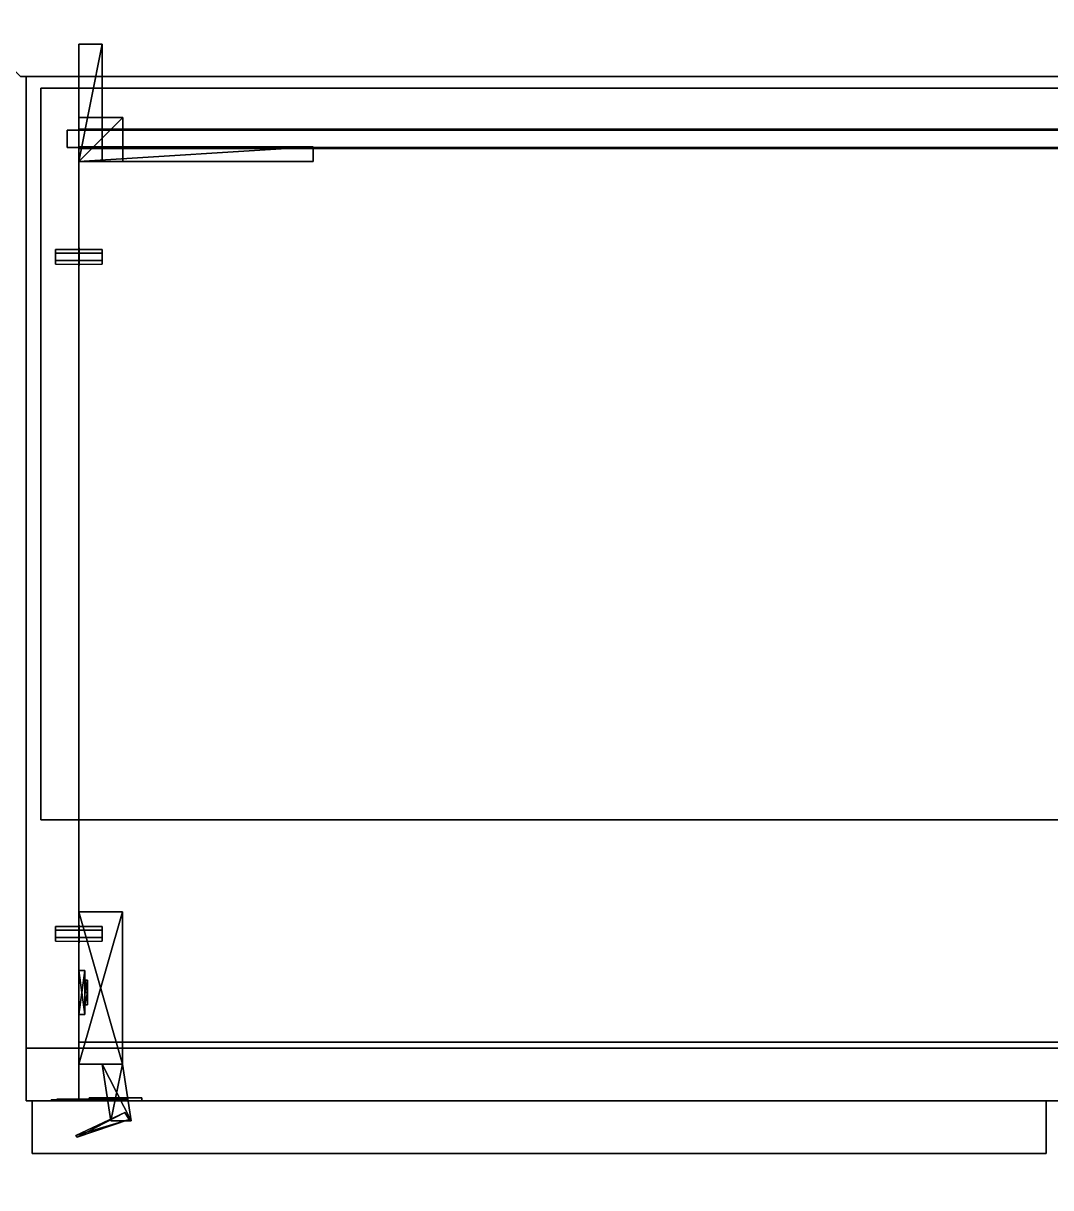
# Model space of a CAD drawing. Extents: x -150 to 1851, y -150 to 1950.
# Drawn here: x 658 to 1009, y 1232.3 to 1630.2 of the extents above; entities that cross this region are included whole.
import ezdxf

# ---------------------------------------------------------------- set-up
doc = ezdxf.new("R2010")
doc.units = 0
for name, color, linetype in [('LAYER0', 7, 'CONTINUOUS'), ('LAYER11', 2, 'CONTINUOUS'), ('LAYER12', 7, 'CONTINUOUS'), ('LAYER13', 253, 'CONTINUOUS'), ('LAYER14', 253, 'CONTINUOUS'), ('LAYER15', 253, 'CONTINUOUS'), ('LAYER16', 253, 'CONTINUOUS'), ('LAYER17', 253, 'CONTINUOUS'), ('LAYER18', 253, 'CONTINUOUS'), ('LAYER27', 7, 'CONTINUOUS'), ('LAYER28', 254, 'CONTINUOUS'), ('LAYER29', 254, 'CONTINUOUS'), ('LAYER32', 28, 'CONTINUOUS'), ('LAYER33', 253, 'CONTINUOUS'), ('LAYER34', 28, 'CONTINUOUS'), ('LAYER35', 253, 'CONTINUOUS'), ('LAYER36', 253, 'CONTINUOUS'), ('LAYER4', 7, 'CONTINUOUS'), ('LAYER5', 7, 'CONTINUOUS'), ('LAYER6', 7, 'CONTINUOUS'), ('LAYER7', 253, 'CONTINUOUS'), ('LAYER70', 253, 'CONTINUOUS'), ('LAYER73', 253, 'CONTINUOUS'), ('LAYER77', 253, 'CONTINUOUS'), ('LAYER8', 7, 'CONTINUOUS'), ('LAYER9', 253, 'CONTINUOUS')]:
    doc.layers.add(name, color=color, linetype=linetype)

msp = doc.modelspace()

# ---------------------------------------------------------------- linework, layer by layer
at = {"layer": 'LAYER0', "invisible_edges": 1}
for points in [[(1851, 1762, -5), (-150, -150, -5), (-150, 1762, -5), (1851, 1762, -5)], [(-150, -150, -5), (1851, 1762, -5), (1851, -150, -5), (-150, -150, -5)], [(1851, -150), (-150, 1762), (-150, -150), (1851, -150)], [(-150, 1762), (1851, -150), (1851, 1762), (-150, 1762)]]:
    msp.add_3dface(points, dxfattribs=at)
at = {"layer": 'LAYER11'}
for points in [[(757, 1583, 2318), (757, 1588, 2318), (677, 1583, 2318), (757, 1583, 2318)], [(677, 1583, 2318), (757, 1588, 2318), (677, 1588, 2318), (677, 1583, 2318)], [(677, 1583, 2318), (677, 1588, 2318), (677, 1583, 2295), (677, 1583, 2318)], [(677, 1583, 2295), (677, 1588, 2318), (677, 1588, 2295), (677, 1583, 2295)], [(757, 1583, 2295), (677, 1583, 2295), (757, 1588, 2295), (757, 1583, 2295)], [(757, 1588, 2295), (677, 1583, 2295), (677, 1588, 2295), (757, 1588, 2295)], [(757, 1588, 2295), (677, 1588, 2295), (757, 1588, 2318), (757, 1588, 2295)], [(757, 1588, 2318), (677, 1588, 2295), (677, 1588, 2318), (757, 1588, 2318)], [(757, 1583, 2295), (757, 1588, 2295), (757, 1583, 2318), (757, 1583, 2295)], [(757, 1583, 2318), (757, 1588, 2295), (757, 1588, 2318), (757, 1583, 2318)], [(757, 1583, 2318), (677, 1583, 2318), (757, 1583, 2295), (757, 1583, 2318)], [(757, 1583, 2295), (677, 1583, 2318), (677, 1583, 2295), (757, 1583, 2295)]]:
    msp.add_3dface(points, dxfattribs=at)
at = {"layer": 'LAYER12', "invisible_edges": 1}
for points in [[(677, 1588, 2318), (757, 1583, 2318), (757, 1588, 2318), (677, 1588, 2318)], [(757, 1583, 2318), (677, 1588, 2318), (677, 1583, 2318), (757, 1583, 2318)], [(677, 1583, 2295), (757, 1588, 2295), (757, 1583, 2295), (677, 1583, 2295)], [(757, 1588, 2295), (677, 1583, 2295), (677, 1588, 2295), (757, 1588, 2295)], [(677, 1588, 2318), (677, 1583, 2295), (677, 1583, 2318), (677, 1588, 2318)], [(677, 1583, 2295), (677, 1588, 2318), (677, 1588, 2295), (677, 1583, 2295)], [(757, 1588, 2295), (677, 1588, 2318), (757, 1588, 2318), (757, 1588, 2295)], [(677, 1588, 2318), (757, 1588, 2295), (677, 1588, 2295), (677, 1588, 2318)], [(757, 1588, 2295), (757, 1583, 2318), (757, 1583, 2295), (757, 1588, 2295)], [(757, 1583, 2318), (757, 1588, 2295), (757, 1588, 2318), (757, 1583, 2318)], [(677, 1583, 2295), (757, 1583, 2318), (677, 1583, 2318), (677, 1583, 2295)], [(757, 1583, 2318), (677, 1583, 2295), (757, 1583, 2295), (757, 1583, 2318)]]:
    msp.add_3dface(points, dxfattribs=at)
at = {"layer": 'LAYER13'}
for points in [[(692, 1583, 2318), (692, 1598, 2318), (677, 1583, 2318), (692, 1583, 2318)], [(677, 1583, 2318), (692, 1598, 2318), (677, 1598, 2318), (677, 1583, 2318)], [(677, 1583, 2318), (677, 1598, 2318), (677, 1583, 2303), (677, 1583, 2318)], [(677, 1583, 2303), (677, 1598, 2318), (677, 1598, 2303), (677, 1583, 2303)], [(692, 1583, 2303), (677, 1583, 2303), (692, 1598, 2303), (692, 1583, 2303)], [(692, 1598, 2303), (677, 1583, 2303), (677, 1598, 2303), (692, 1598, 2303)], [(692, 1598, 2303), (677, 1598, 2303), (692, 1598, 2318), (692, 1598, 2303)], [(692, 1598, 2318), (677, 1598, 2303), (677, 1598, 2318), (692, 1598, 2318)], [(692, 1583, 2303), (692, 1598, 2303), (692, 1583, 2318), (692, 1583, 2303)], [(692, 1583, 2318), (692, 1598, 2303), (692, 1598, 2318), (692, 1583, 2318)], [(692, 1583, 2318), (677, 1583, 2318), (692, 1583, 2303), (692, 1583, 2318)], [(692, 1583, 2303), (677, 1583, 2318), (677, 1583, 2303), (692, 1583, 2303)]]:
    msp.add_3dface(points, dxfattribs=at)
at = {"layer": 'LAYER14'}
for points in [[(692, 1583, 2318), (692, 1598, 2318), (677, 1583, 2318), (692, 1583, 2318)], [(677, 1583, 2318), (692, 1598, 2318), (677, 1598, 2318), (677, 1583, 2318)], [(677, 1583, 2318), (677, 1598, 2318), (677, 1583, 2303), (677, 1583, 2318)], [(677, 1583, 2303), (677, 1598, 2318), (677, 1598, 2303), (677, 1583, 2303)], [(692, 1583, 2303), (677, 1583, 2303), (692, 1598, 2303), (692, 1583, 2303)], [(692, 1598, 2303), (677, 1583, 2303), (677, 1598, 2303), (692, 1598, 2303)], [(692, 1598, 2303), (677, 1598, 2303), (692, 1598, 2318), (692, 1598, 2303)], [(692, 1598, 2318), (677, 1598, 2303), (677, 1598, 2318), (692, 1598, 2318)], [(692, 1583, 2303), (692, 1598, 2303), (692, 1583, 2318), (692, 1583, 2303)], [(692, 1583, 2318), (692, 1598, 2303), (692, 1598, 2318), (692, 1583, 2318)], [(692, 1583, 2318), (677, 1583, 2318), (692, 1583, 2303), (692, 1583, 2318)], [(692, 1583, 2303), (677, 1583, 2318), (677, 1583, 2303), (692, 1583, 2303)]]:
    msp.add_3dface(points, dxfattribs=at)
at = {"layer": 'LAYER15'}
for points in [[(692, 1583, 2318), (692, 1598, 2318), (677, 1583, 2318), (692, 1583, 2318)], [(677, 1583, 2318), (692, 1598, 2318), (677, 1598, 2318), (677, 1583, 2318)], [(677, 1583, 2318), (677, 1598, 2318), (677, 1583, 2303), (677, 1583, 2318)], [(677, 1583, 2303), (677, 1598, 2318), (677, 1598, 2303), (677, 1583, 2303)], [(692, 1583, 2303), (677, 1583, 2303), (692, 1598, 2303), (692, 1583, 2303)], [(692, 1598, 2303), (677, 1583, 2303), (677, 1598, 2303), (692, 1598, 2303)], [(692, 1598, 2303), (677, 1598, 2303), (692, 1598, 2318), (692, 1598, 2303)], [(692, 1598, 2318), (677, 1598, 2303), (677, 1598, 2318), (692, 1598, 2318)], [(692, 1583, 2303), (692, 1598, 2303), (692, 1583, 2318), (692, 1583, 2303)], [(692, 1583, 2318), (692, 1598, 2303), (692, 1598, 2318), (692, 1583, 2318)], [(692, 1583, 2318), (677, 1583, 2318), (692, 1583, 2303), (692, 1583, 2318)], [(692, 1583, 2303), (677, 1583, 2318), (677, 1583, 2303), (692, 1583, 2303)]]:
    msp.add_3dface(points, dxfattribs=at)
at = {"layer": 'LAYER16'}
for points in [[(692, 1583, 2318), (692, 1598, 2318), (677, 1583, 2318), (692, 1583, 2318)], [(677, 1583, 2318), (692, 1598, 2318), (677, 1598, 2318), (677, 1583, 2318)], [(677, 1583, 2318), (677, 1598, 2318), (677, 1583, 2303), (677, 1583, 2318)], [(677, 1583, 2303), (677, 1598, 2318), (677, 1598, 2303), (677, 1583, 2303)], [(692, 1583, 2303), (677, 1583, 2303), (692, 1598, 2303), (692, 1583, 2303)], [(692, 1598, 2303), (677, 1583, 2303), (677, 1598, 2303), (692, 1598, 2303)], [(692, 1598, 2303), (677, 1598, 2303), (692, 1598, 2318), (692, 1598, 2303)], [(692, 1598, 2318), (677, 1598, 2303), (677, 1598, 2318), (692, 1598, 2318)], [(692, 1583, 2303), (692, 1598, 2303), (692, 1583, 2318), (692, 1583, 2303)], [(692, 1583, 2318), (692, 1598, 2303), (692, 1598, 2318), (692, 1583, 2318)], [(692, 1583, 2318), (677, 1583, 2318), (692, 1583, 2303), (692, 1583, 2318)], [(692, 1583, 2303), (677, 1583, 2318), (677, 1583, 2303), (692, 1583, 2303)]]:
    msp.add_3dface(points, dxfattribs=at)
at = {"layer": 'LAYER17'}
for points in [[(685, 1583, 2318), (685, 1623, 2318), (677, 1583, 2318), (685, 1583, 2318)], [(677, 1583, 2318), (685, 1623, 2318), (677, 1623, 2318), (677, 1583, 2318)], [(677, 1583, 2318), (677, 1623, 2318), (677, 1583, 2310), (677, 1583, 2318)], [(677, 1583, 2310), (677, 1623, 2318), (677, 1623, 2310), (677, 1583, 2310)], [(685, 1583, 2310), (677, 1583, 2310), (685, 1623, 2310), (685, 1583, 2310)], [(685, 1623, 2310), (677, 1583, 2310), (677, 1623, 2310), (685, 1623, 2310)], [(685, 1623, 2310), (677, 1623, 2310), (685, 1623, 2318), (685, 1623, 2310)], [(685, 1623, 2318), (677, 1623, 2310), (677, 1623, 2318), (685, 1623, 2318)], [(685, 1583, 2310), (685, 1623, 2310), (685, 1583, 2318), (685, 1583, 2310)], [(685, 1583, 2318), (685, 1623, 2310), (685, 1623, 2318), (685, 1583, 2318)], [(685, 1583, 2318), (677, 1583, 2318), (685, 1583, 2310), (685, 1583, 2318)], [(685, 1583, 2310), (677, 1583, 2318), (677, 1583, 2310), (685, 1583, 2310)]]:
    msp.add_3dface(points, dxfattribs=at)
at = {"layer": 'LAYER18'}
for points in [[(757, 1583, 2318), (757, 1588, 2318), (677, 1583, 2318), (757, 1583, 2318)], [(677, 1583, 2318), (757, 1588, 2318), (677, 1588, 2318), (677, 1583, 2318)], [(677, 1583, 2318), (677, 1588, 2318), (677, 1583, 2302), (677, 1583, 2318)], [(677, 1583, 2302), (677, 1588, 2318), (677, 1588, 2302), (677, 1583, 2302)], [(757, 1583, 2302), (677, 1583, 2302), (757, 1588, 2302), (757, 1583, 2302)], [(757, 1588, 2302), (677, 1583, 2302), (677, 1588, 2302), (757, 1588, 2302)], [(757, 1588, 2302), (677, 1588, 2302), (757, 1588, 2318), (757, 1588, 2302)], [(757, 1588, 2318), (677, 1588, 2302), (677, 1588, 2318), (757, 1588, 2318)], [(757, 1583, 2302), (757, 1588, 2302), (757, 1583, 2318), (757, 1583, 2302)], [(757, 1583, 2318), (757, 1588, 2302), (757, 1588, 2318), (757, 1583, 2318)], [(757, 1583, 2318), (677, 1583, 2318), (757, 1583, 2302), (757, 1583, 2318)], [(757, 1583, 2302), (677, 1583, 2318), (677, 1583, 2302), (757, 1583, 2302)]]:
    msp.add_3dface(points, dxfattribs=at)
at = {"layer": 'LAYER27', "invisible_edges": 1}
for points in [[(1341, 1587.4, 2081), (677, 1282, 2081), (677, 1587.4, 2081), (1341, 1587.4, 2081)], [(677, 1282, 2081), (1341, 1587.4, 2081), (1341, 1282, 2081), (677, 1282, 2081)], [(677, 1587.4, 2099), (677, 1282, 2081), (677, 1282, 2099), (677, 1587.4, 2099)], [(677, 1282, 2081), (677, 1587.4, 2099), (677, 1587.4, 2081), (677, 1282, 2081)], [(677, 1587.4, 2099), (1341, 1587.4, 2081), (677, 1587.4, 2081), (677, 1587.4, 2099)], [(1341, 1587.4, 2081), (677, 1587.4, 2099), (1341, 1587.4, 2099), (1341, 1587.4, 2081)], [(1341, 1282, 2099), (677, 1587.4, 2099), (677, 1282, 2099), (1341, 1282, 2099)], [(677, 1587.4, 2099), (1341, 1282, 2099), (1341, 1587.4, 2099), (677, 1587.4, 2099)], [(1341, 1282, 2099), (677, 1282, 2081), (1341, 1282, 2081), (1341, 1282, 2099)], [(677, 1282, 2081), (1341, 1282, 2099), (677, 1282, 2099), (677, 1282, 2081)]]:
    msp.add_3dface(points, dxfattribs=at)
at = {"layer": 'LAYER28'}
for points in [[(669, 1316.5, 2078.5), (669, 1321.5, 2078.5), (669, 1320.25, 2080.665), (669, 1317.75, 2080.665)], [(669, 1316.5, 2078.5), (669, 1317.75, 2076.335), (669, 1320.25, 2076.335), (669, 1321.5, 2078.5)], [(676.95, 1322, 2078.5), (676.95, 1316, 2078.5), (676.95, 1317.5, 2081.098), (676.95, 1320.5, 2081.098)], [(676.95, 1322, 2078.5), (676.95, 1316, 2078.5), (676.95, 1317.5, 2075.902), (676.95, 1320.5, 2075.902)], [(677.05, 1322, 2078.5), (677.05, 1316, 2078.5), (677.05, 1317.5, 2081.098), (677.05, 1320.5, 2081.098)], [(677.05, 1322, 2078.5), (677.05, 1316, 2078.5), (677.05, 1317.5, 2075.902), (677.05, 1320.5, 2075.902)], [(685, 1316.5, 2078.5), (685, 1321.5, 2078.5), (685, 1320.25, 2080.665), (685, 1317.75, 2080.665)], [(685, 1316.5, 2078.5), (685, 1317.75, 2076.335), (685, 1320.25, 2076.335), (685, 1321.5, 2078.5)]]:
    msp.add_3dface(points, dxfattribs=at)
at = {"layer": 'LAYER29'}
for points in [[(669, 1547.9, 2078.5), (669, 1552.9, 2078.5), (669, 1551.65, 2080.665), (669, 1549.15, 2080.665)], [(669, 1547.9, 2078.5), (669, 1549.15, 2076.335), (669, 1551.65, 2076.335), (669, 1552.9, 2078.5)], [(676.95, 1553.4, 2078.5), (676.95, 1547.4, 2078.5), (676.95, 1548.9, 2081.098), (676.95, 1551.9, 2081.098)], [(676.95, 1553.4, 2078.5), (676.95, 1547.4, 2078.5), (676.95, 1548.9, 2075.902), (676.95, 1551.9, 2075.902)], [(677.05, 1553.4, 2078.5), (677.05, 1547.4, 2078.5), (677.05, 1548.9, 2081.098), (677.05, 1551.9, 2081.098)], [(677.05, 1553.4, 2078.5), (677.05, 1547.4, 2078.5), (677.05, 1548.9, 2075.902), (677.05, 1551.9, 2075.902)], [(685, 1547.9, 2078.5), (685, 1552.9, 2078.5), (685, 1551.65, 2080.665), (685, 1549.15, 2080.665)], [(685, 1547.9, 2078.5), (685, 1549.15, 2076.335), (685, 1551.65, 2076.335), (685, 1552.9, 2078.5)]]:
    msp.add_3dface(points, dxfattribs=at)
at = {"layer": 'LAYER32'}
for points, invisible_edges in [([(668.4896, 1262.25, 1918.025), (667.5, 1262.25, 1923), (669.5, 1262.25, 1923), (669.5, 1262.25, 1917.5)], 10), ([(667.5, 1262.25, 1923), (668.4896, 1262.25, 1927.975), (669.5, 1262.25, 1928.5), (669.5, 1262.25, 1923)], 10), ([(671.3076, 1262.25, 1913.808), (668.4896, 1262.25, 1918.025), (669.5, 1262.25, 1917.5), (673, 1262.25, 1917.5)], 10), ([(668.4896, 1262.25, 1927.975), (671.3076, 1262.25, 1932.192), (673, 1262.25, 1928.5), (669.5, 1262.25, 1928.5)], 10), ([(669.5, 1262.5, 1928.5), (669.5, 1262.5, 1917.5), (676.5, 1262.5, 1917.5), (676.2905, 1262.5, 1928.317)], 4), ([(675.5251, 1262.25, 1910.99), (671.3076, 1262.25, 1913.808), (673, 1262.25, 1917.5), (676.5, 1262.25, 1917.5)], 10), ([(671.3076, 1262.25, 1932.192), (675.5251, 1262.25, 1935.01), (676.5, 1262.25, 1928.5), (673, 1262.25, 1928.5)], 10), ([(680.5, 1262.25, 1910), (675.5251, 1262.25, 1910.99), (676.5, 1262.25, 1917.5), (680.5, 1262.25, 1914)], 2), ([(675.5251, 1262.25, 1935.01), (680.5, 1262.25, 1936), (680.5, 1262.25, 1932), (676.5, 1262.25, 1928.5)], 8), ([(676.2905, 1262.5, 1928.317), (676.5, 1262.5, 1917.5), (680.5, 1262.5, 1914), (680.5, 1262.5, 1932)], 5), ([(698.5, 1263, 1902), (693.5, 1263, 1914), (680.5, 1263, 1914), (680.5, 1263, 1902)], 1), ([(698.5, 1263, 1944), (693.5, 1263, 1932), (680.5, 1263, 1932), (680.5, 1263, 1944)], 1), ([(680.5, 1262.5, 1932), (680.5, 1262.5, 1914), (693.5, 1262.5, 1914), (693.5, 1262.5, 1932)], 1), ([(698.5, 1263, 1944), (698.5, 1263, 1902), (693.5, 1263, 1914), (693.5, 1263, 1932)], 10)]:
    msp.add_3dface(points, dxfattribs=dict(at, invisible_edges=invisible_edges))
for points in [[(698.5, 1263, 1902), (680.5, 1263, 1902), (680.5, 1263, 1902), (698.5, 1263, 1902)], [(698.5, 1263, 1944), (680.5, 1263, 1944), (680.5, 1263, 1944), (698.5, 1263, 1944)], [(693.5, 1263, 1914), (693.5, 1262, 1914), (680.5, 1262, 1914), (680.5, 1263, 1914)], [(680.5, 1263, 1914), (680.5, 1262, 1914), (680.5, 1262, 1902), (680.5, 1263, 1902)], [(680.5, 1263, 1902), (680.5, 1262, 1902), (698.5, 1262, 1902), (698.5, 1263, 1902)], [(693.5, 1263, 1932), (693.5, 1262, 1932), (680.5, 1262, 1932), (680.5, 1263, 1932)], [(680.5, 1263, 1932), (680.5, 1262, 1932), (680.5, 1262, 1944), (680.5, 1263, 1944)], [(680.5, 1263, 1944), (680.5, 1262, 1944), (698.5, 1262, 1944), (698.5, 1263, 1944)], [(680.5, 1262, 1914), (680.5, 1262, 1902), (680.5, 1262, 1914)], [(680.5, 1262, 1932), (680.5, 1262, 1944), (680.5, 1262, 1932)], [(698.5, 1262, 1902), (680.5, 1262, 1902), (680.5, 1262, 1944), (698.5, 1262, 1944)], [(693.5, 1263, 1914), (693.5, 1262, 1914), (693.5, 1262, 1932), (693.5, 1263, 1932)], [(693.5, 1262, 1914), (693.5, 1262, 1932), (693.5, 1262, 1914)], [(698.5, 1263, 1944), (698.5, 1262, 1944), (698.5, 1263, 1944)], [(698.5, 1262, 1902), (698.5, 1262, 1944), (698.5, 1263, 1944), (698.5, 1263, 1902)]]:
    msp.add_3dface(points, dxfattribs=at)
at = {"layer": 'LAYER33'}
for points in [[(676.9999, 1326.5, 1916.217), (691.9213, 1274.5, 1916.217), (676.9999, 1274.5, 1916.217), (676.9999, 1326.5, 1916.217)], [(691.9213, 1326.5, 1916.217), (691.9213, 1274.5, 1916.217), (676.9999, 1326.5, 1916.217), (691.9213, 1326.5, 1916.217)], [(676.9999, 1326.5, 1929.783), (691.9213, 1326.5, 1916.217), (676.9999, 1326.5, 1916.217), (676.9999, 1326.5, 1929.783)], [(691.9213, 1326.5, 1929.783), (691.9213, 1326.5, 1916.217), (676.9999, 1326.5, 1929.783), (691.9213, 1326.5, 1929.783)], [(676.9999, 1274.5, 1929.783), (691.9213, 1326.5, 1929.783), (676.9999, 1326.5, 1929.783), (676.9999, 1274.5, 1929.783)], [(691.9213, 1274.5, 1929.783), (691.9213, 1326.5, 1929.783), (676.9999, 1274.5, 1929.783), (691.9213, 1274.5, 1929.783)], [(691.9213, 1326.5, 1916.217), (691.9213, 1274.5, 1929.783), (691.9213, 1274.5, 1916.217), (691.9213, 1326.5, 1916.217)], [(691.9213, 1326.5, 1929.783), (691.9213, 1274.5, 1929.783), (691.9213, 1326.5, 1916.217), (691.9213, 1326.5, 1929.783)], [(676.9999, 1306.5, 1949), (676.9999, 1291.5, 1949), (678.9894, 1291.5, 1949), (676.9999, 1306.5, 1949)], [(678.9894, 1306.5, 1949), (676.9999, 1306.5, 1949), (678.9894, 1291.5, 1949), (678.9894, 1306.5, 1949)], [(676.9999, 1306.5, 1897), (676.9999, 1306.5, 1949), (678.9894, 1306.5, 1949), (676.9999, 1306.5, 1897)], [(678.9894, 1306.5, 1897), (676.9999, 1306.5, 1897), (678.9894, 1306.5, 1949), (678.9894, 1306.5, 1897)], [(676.9999, 1291.5, 1897), (676.9999, 1306.5, 1897), (678.9894, 1306.5, 1897), (676.9999, 1291.5, 1897)], [(678.9894, 1291.5, 1897), (676.9999, 1291.5, 1897), (678.9894, 1306.5, 1897), (678.9894, 1291.5, 1897)], [(678.9894, 1306.5, 1949), (678.9894, 1291.5, 1949), (678.9894, 1291.5, 1897), (678.9894, 1306.5, 1949)], [(678.9894, 1306.5, 1897), (678.9894, 1306.5, 1949), (678.9894, 1291.5, 1897), (678.9894, 1306.5, 1897)], [(678.9894, 1299, 1936.291), (679.9842, 1303.243, 1941.087), (679.9842, 1299, 1936.291), (678.9894, 1299, 1936.291)], [(678.9894, 1303.243, 1941.087), (679.9842, 1303.243, 1941.087), (678.9894, 1299, 1936.291), (678.9894, 1303.243, 1941.087)], [(678.9894, 1303.243, 1941.087), (679.9842, 1299, 1945.883), (679.9842, 1303.243, 1941.087), (678.9894, 1303.243, 1941.087)], [(678.9894, 1299, 1945.883), (679.9842, 1299, 1945.883), (678.9894, 1303.243, 1941.087), (678.9894, 1299, 1945.883)], [(678.9894, 1299, 1936.291), (678.9894, 1303.243, 1941.087), (678.9894, 1299, 1945.883), (678.9894, 1299, 1936.291)], [(678.9894, 1299, 1900.117), (679.9842, 1303.243, 1904.913), (679.9842, 1299, 1900.117), (678.9894, 1299, 1900.117)], [(678.9894, 1303.243, 1904.913), (679.9842, 1303.243, 1904.913), (678.9894, 1299, 1900.117), (678.9894, 1303.243, 1904.913)], [(678.9894, 1303.243, 1904.913), (679.9842, 1299, 1909.709), (679.9842, 1303.243, 1904.913), (678.9894, 1303.243, 1904.913)], [(678.9894, 1299, 1909.709), (679.9842, 1299, 1909.709), (678.9894, 1303.243, 1904.913), (678.9894, 1299, 1909.709)], [(678.9894, 1299, 1900.117), (678.9894, 1303.243, 1904.913), (678.9894, 1299, 1909.709), (678.9894, 1299, 1900.117)], [(679.9842, 1294.757, 1941.087), (679.9842, 1303.243, 1941.087), (679.9842, 1299, 1945.883), (679.9842, 1294.757, 1941.087)], [(679.9842, 1299, 1936.291), (679.9842, 1303.243, 1941.087), (679.9842, 1294.757, 1941.087), (679.9842, 1299, 1936.291)], [(679.9842, 1294.757, 1904.913), (679.9842, 1303.243, 1904.913), (679.9842, 1299, 1909.709), (679.9842, 1294.757, 1904.913)], [(679.9842, 1299, 1900.117), (679.9842, 1303.243, 1904.913), (679.9842, 1294.757, 1904.913), (679.9842, 1299, 1900.117)], [(678.9894, 1294.757, 1941.087), (679.9842, 1299, 1936.291), (679.9842, 1294.757, 1941.087), (678.9894, 1294.757, 1941.087)], [(678.9894, 1299, 1936.291), (679.9842, 1299, 1936.291), (678.9894, 1294.757, 1941.087), (678.9894, 1299, 1936.291)], [(678.9894, 1294.757, 1941.087), (678.9894, 1299, 1936.291), (678.9894, 1299, 1945.883), (678.9894, 1294.757, 1941.087)], [(678.9894, 1294.757, 1941.087), (679.9842, 1299, 1945.883), (678.9894, 1299, 1945.883), (678.9894, 1294.757, 1941.087)], [(679.9842, 1294.757, 1941.087), (679.9842, 1299, 1945.883), (678.9894, 1294.757, 1941.087), (679.9842, 1294.757, 1941.087)], [(678.9894, 1294.757, 1904.913), (679.9842, 1299, 1900.117), (679.9842, 1294.757, 1904.913), (678.9894, 1294.757, 1904.913)], [(678.9894, 1299, 1900.117), (679.9842, 1299, 1900.117), (678.9894, 1294.757, 1904.913), (678.9894, 1299, 1900.117)], [(678.9894, 1294.757, 1904.913), (678.9894, 1299, 1900.117), (678.9894, 1299, 1909.709), (678.9894, 1294.757, 1904.913)], [(678.9894, 1294.757, 1904.913), (679.9842, 1299, 1909.709), (678.9894, 1299, 1909.709), (678.9894, 1294.757, 1904.913)], [(679.9842, 1294.757, 1904.913), (679.9842, 1299, 1909.709), (678.9894, 1294.757, 1904.913), (679.9842, 1294.757, 1904.913)], [(678.9894, 1291.5, 1949), (676.9999, 1291.5, 1949), (676.9999, 1291.5, 1897), (678.9894, 1291.5, 1949)], [(678.9894, 1291.5, 1897), (678.9894, 1291.5, 1949), (676.9999, 1291.5, 1897), (678.9894, 1291.5, 1897)], [(684.958, 1274.5, 1916.217), (694.9056, 1255.135, 1916.217), (687.9423, 1255.135, 1916.217), (684.958, 1274.5, 1916.217)], [(691.9213, 1274.5, 1916.217), (694.9056, 1255.135, 1916.217), (684.958, 1274.5, 1916.217), (691.9213, 1274.5, 1916.217)], [(687.9423, 1255.135, 1929.783), (691.9213, 1274.5, 1929.783), (684.958, 1274.5, 1929.783), (687.9423, 1255.135, 1929.783)], [(694.9056, 1255.135, 1929.783), (691.9213, 1274.5, 1929.783), (687.9423, 1255.135, 1929.783), (694.9056, 1255.135, 1929.783)], [(691.9213, 1274.5, 1916.217), (694.9056, 1255.135, 1929.783), (694.9056, 1255.135, 1916.217), (691.9213, 1274.5, 1916.217)], [(691.9213, 1274.5, 1929.783), (694.9056, 1255.135, 1929.783), (691.9213, 1274.5, 1916.217), (691.9213, 1274.5, 1929.783)], [(692.6918, 1257.925, 1917.348), (676.4092, 1249.5, 1917.348), (675.9181, 1250.077, 1917.348), (692.6918, 1257.925, 1917.348)], [(675.9181, 1250.077, 1928.652), (694.1819, 1255.544, 1928.652), (692.6918, 1257.925, 1928.652), (675.9181, 1250.077, 1928.652)], [(694.1819, 1255.544, 1917.348), (676.4092, 1249.5, 1917.348), (692.6918, 1257.925, 1917.348), (694.1819, 1255.544, 1917.348)], [(676.4092, 1249.5, 1928.652), (694.1819, 1255.544, 1928.652), (675.9181, 1250.077, 1928.652), (676.4092, 1249.5, 1928.652)], [(694.1819, 1255.544, 1917.348), (676.4092, 1249.5, 1928.652), (676.4092, 1249.5, 1917.348), (694.1819, 1255.544, 1917.348)], [(694.1819, 1255.544, 1928.652), (676.4092, 1249.5, 1928.652), (694.1819, 1255.544, 1917.348), (694.1819, 1255.544, 1928.652)]]:
    msp.add_3dface(points, dxfattribs=at)
at = {"layer": 'LAYER34'}
for points, invisible_edges in [([(668.4896, 1262.25, 2252.025), (667.5, 1262.25, 2257), (669.5, 1262.25, 2257), (669.5, 1262.25, 2251.5)], 10), ([(667.5, 1262.25, 2257), (668.4896, 1262.25, 2261.975), (669.5, 1262.25, 2262.5), (669.5, 1262.25, 2257)], 10), ([(671.3076, 1262.25, 2247.808), (668.4896, 1262.25, 2252.025), (669.5, 1262.25, 2251.5), (673, 1262.25, 2251.5)], 10), ([(668.4896, 1262.25, 2261.975), (671.3076, 1262.25, 2266.192), (673, 1262.25, 2262.5), (669.5, 1262.25, 2262.5)], 10), ([(669.5, 1262.5, 2262.5), (669.5, 1262.5, 2251.5), (676.5, 1262.5, 2251.5), (676.2905, 1262.5, 2262.317)], 4), ([(675.5251, 1262.25, 2244.99), (671.3076, 1262.25, 2247.808), (673, 1262.25, 2251.5), (676.5, 1262.25, 2251.5)], 10), ([(671.3076, 1262.25, 2266.192), (675.5251, 1262.25, 2269.01), (676.5, 1262.25, 2262.5), (673, 1262.25, 2262.5)], 10), ([(680.5, 1262.25, 2244), (675.5251, 1262.25, 2244.99), (676.5, 1262.25, 2251.5), (680.5, 1262.25, 2248)], 2), ([(675.5251, 1262.25, 2269.01), (680.5, 1262.25, 2270), (680.5, 1262.25, 2266), (676.5, 1262.25, 2262.5)], 8), ([(676.2905, 1262.5, 2262.317), (676.5, 1262.5, 2251.5), (680.5, 1262.5, 2248), (680.5, 1262.5, 2266)], 5), ([(698.5, 1263, 2236), (693.5, 1263, 2248), (680.5, 1263, 2248), (680.5, 1263, 2236)], 1), ([(698.5, 1263, 2278), (693.5, 1263, 2266), (680.5, 1263, 2266), (680.5, 1263, 2278)], 1), ([(680.5, 1262.5, 2266), (680.5, 1262.5, 2248), (693.5, 1262.5, 2248), (693.5, 1262.5, 2266)], 1), ([(698.5, 1263, 2278), (698.5, 1263, 2236), (693.5, 1263, 2248), (693.5, 1263, 2266)], 10)]:
    msp.add_3dface(points, dxfattribs=dict(at, invisible_edges=invisible_edges))
for points in [[(698.5, 1263, 2236), (680.5, 1263, 2236), (680.5, 1263, 2236), (698.5, 1263, 2236)], [(698.5, 1263, 2278), (680.5, 1263, 2278), (680.5, 1263, 2278), (698.5, 1263, 2278)], [(693.5, 1263, 2248), (693.5, 1262, 2248), (680.5, 1262, 2248), (680.5, 1263, 2248)], [(680.5, 1263, 2248), (680.5, 1262, 2248), (680.5, 1262, 2236), (680.5, 1263, 2236)], [(680.5, 1263, 2236), (680.5, 1262, 2236), (698.5, 1262, 2236), (698.5, 1263, 2236)], [(693.5, 1263, 2266), (693.5, 1262, 2266), (680.5, 1262, 2266), (680.5, 1263, 2266)], [(680.5, 1263, 2266), (680.5, 1262, 2266), (680.5, 1262, 2278), (680.5, 1263, 2278)], [(680.5, 1263, 2278), (680.5, 1262, 2278), (698.5, 1262, 2278), (698.5, 1263, 2278)], [(680.5, 1262, 2248), (680.5, 1262, 2236), (680.5, 1262, 2248)], [(680.5, 1262, 2266), (680.5, 1262, 2278), (680.5, 1262, 2266)], [(698.5, 1262, 2236), (680.5, 1262, 2236), (680.5, 1262, 2278), (698.5, 1262, 2278)], [(693.5, 1263, 2248), (693.5, 1262, 2248), (693.5, 1262, 2266), (693.5, 1263, 2266)], [(693.5, 1262, 2248), (693.5, 1262, 2266), (693.5, 1262, 2248)], [(698.5, 1263, 2278), (698.5, 1262, 2278), (698.5, 1263, 2278)], [(698.5, 1262, 2236), (698.5, 1262, 2278), (698.5, 1263, 2278), (698.5, 1263, 2236)]]:
    msp.add_3dface(points, dxfattribs=at)
at = {"layer": 'LAYER35'}
for points in [[(676.9999, 1326.5, 2250.217), (691.9213, 1274.5, 2250.217), (676.9999, 1274.5, 2250.217), (676.9999, 1326.5, 2250.217)], [(691.9213, 1326.5, 2250.217), (691.9213, 1274.5, 2250.217), (676.9999, 1326.5, 2250.217), (691.9213, 1326.5, 2250.217)], [(676.9999, 1326.5, 2263.783), (691.9213, 1326.5, 2250.217), (676.9999, 1326.5, 2250.217), (676.9999, 1326.5, 2263.783)], [(691.9213, 1326.5, 2263.783), (691.9213, 1326.5, 2250.217), (676.9999, 1326.5, 2263.783), (691.9213, 1326.5, 2263.783)], [(676.9999, 1274.5, 2263.783), (691.9213, 1326.5, 2263.783), (676.9999, 1326.5, 2263.783), (676.9999, 1274.5, 2263.783)], [(691.9213, 1274.5, 2263.783), (691.9213, 1326.5, 2263.783), (676.9999, 1274.5, 2263.783), (691.9213, 1274.5, 2263.783)], [(691.9213, 1326.5, 2250.217), (691.9213, 1274.5, 2263.783), (691.9213, 1274.5, 2250.217), (691.9213, 1326.5, 2250.217)], [(691.9213, 1326.5, 2263.783), (691.9213, 1274.5, 2263.783), (691.9213, 1326.5, 2250.217), (691.9213, 1326.5, 2263.783)], [(676.9999, 1306.5, 2283), (676.9999, 1291.5, 2283), (678.9894, 1291.5, 2283), (676.9999, 1306.5, 2283)], [(678.9894, 1306.5, 2283), (676.9999, 1306.5, 2283), (678.9894, 1291.5, 2283), (678.9894, 1306.5, 2283)], [(676.9999, 1306.5, 2231), (676.9999, 1306.5, 2283), (678.9894, 1306.5, 2283), (676.9999, 1306.5, 2231)], [(678.9894, 1306.5, 2231), (676.9999, 1306.5, 2231), (678.9894, 1306.5, 2283), (678.9894, 1306.5, 2231)], [(676.9999, 1291.5, 2231), (676.9999, 1306.5, 2231), (678.9894, 1306.5, 2231), (676.9999, 1291.5, 2231)], [(678.9894, 1291.5, 2231), (676.9999, 1291.5, 2231), (678.9894, 1306.5, 2231), (678.9894, 1291.5, 2231)], [(678.9894, 1306.5, 2283), (678.9894, 1291.5, 2283), (678.9894, 1291.5, 2231), (678.9894, 1306.5, 2283)], [(678.9894, 1306.5, 2231), (678.9894, 1306.5, 2283), (678.9894, 1291.5, 2231), (678.9894, 1306.5, 2231)], [(678.9894, 1299, 2270.291), (679.9842, 1303.243, 2275.087), (679.9842, 1299, 2270.291), (678.9894, 1299, 2270.291)], [(678.9894, 1303.243, 2275.087), (679.9842, 1303.243, 2275.087), (678.9894, 1299, 2270.291), (678.9894, 1303.243, 2275.087)], [(678.9894, 1303.243, 2275.087), (679.9842, 1299, 2279.883), (679.9842, 1303.243, 2275.087), (678.9894, 1303.243, 2275.087)], [(678.9894, 1299, 2279.883), (679.9842, 1299, 2279.883), (678.9894, 1303.243, 2275.087), (678.9894, 1299, 2279.883)], [(678.9894, 1299, 2270.291), (678.9894, 1303.243, 2275.087), (678.9894, 1299, 2279.883), (678.9894, 1299, 2270.291)], [(678.9894, 1299, 2234.117), (679.9842, 1303.243, 2238.913), (679.9842, 1299, 2234.117), (678.9894, 1299, 2234.117)], [(678.9894, 1303.243, 2238.913), (679.9842, 1303.243, 2238.913), (678.9894, 1299, 2234.117), (678.9894, 1303.243, 2238.913)], [(678.9894, 1303.243, 2238.913), (679.9842, 1299, 2243.709), (679.9842, 1303.243, 2238.913), (678.9894, 1303.243, 2238.913)], [(678.9894, 1299, 2243.709), (679.9842, 1299, 2243.709), (678.9894, 1303.243, 2238.913), (678.9894, 1299, 2243.709)], [(678.9894, 1299, 2234.117), (678.9894, 1303.243, 2238.913), (678.9894, 1299, 2243.709), (678.9894, 1299, 2234.117)], [(679.9842, 1294.757, 2275.087), (679.9842, 1303.243, 2275.087), (679.9842, 1299, 2279.883), (679.9842, 1294.757, 2275.087)], [(679.9842, 1299, 2270.291), (679.9842, 1303.243, 2275.087), (679.9842, 1294.757, 2275.087), (679.9842, 1299, 2270.291)], [(679.9842, 1294.757, 2238.913), (679.9842, 1303.243, 2238.913), (679.9842, 1299, 2243.709), (679.9842, 1294.757, 2238.913)], [(679.9842, 1299, 2234.117), (679.9842, 1303.243, 2238.913), (679.9842, 1294.757, 2238.913), (679.9842, 1299, 2234.117)], [(678.9894, 1294.757, 2275.087), (679.9842, 1299, 2270.291), (679.9842, 1294.757, 2275.087), (678.9894, 1294.757, 2275.087)], [(678.9894, 1299, 2270.291), (679.9842, 1299, 2270.291), (678.9894, 1294.757, 2275.087), (678.9894, 1299, 2270.291)], [(678.9894, 1294.757, 2275.087), (678.9894, 1299, 2270.291), (678.9894, 1299, 2279.883), (678.9894, 1294.757, 2275.087)], [(678.9894, 1294.757, 2275.087), (679.9842, 1299, 2279.883), (678.9894, 1299, 2279.883), (678.9894, 1294.757, 2275.087)], [(679.9842, 1294.757, 2275.087), (679.9842, 1299, 2279.883), (678.9894, 1294.757, 2275.087), (679.9842, 1294.757, 2275.087)], [(678.9894, 1294.757, 2238.913), (679.9842, 1299, 2234.117), (679.9842, 1294.757, 2238.913), (678.9894, 1294.757, 2238.913)], [(678.9894, 1299, 2234.117), (679.9842, 1299, 2234.117), (678.9894, 1294.757, 2238.913), (678.9894, 1299, 2234.117)], [(678.9894, 1294.757, 2238.913), (678.9894, 1299, 2234.117), (678.9894, 1299, 2243.709), (678.9894, 1294.757, 2238.913)], [(678.9894, 1294.757, 2238.913), (679.9842, 1299, 2243.709), (678.9894, 1299, 2243.709), (678.9894, 1294.757, 2238.913)], [(679.9842, 1294.757, 2238.913), (679.9842, 1299, 2243.709), (678.9894, 1294.757, 2238.913), (679.9842, 1294.757, 2238.913)], [(678.9894, 1291.5, 2283), (676.9999, 1291.5, 2283), (676.9999, 1291.5, 2231), (678.9894, 1291.5, 2283)], [(678.9894, 1291.5, 2231), (678.9894, 1291.5, 2283), (676.9999, 1291.5, 2231), (678.9894, 1291.5, 2231)], [(684.958, 1274.5, 2250.217), (694.9056, 1255.135, 2250.217), (687.9423, 1255.135, 2250.217), (684.958, 1274.5, 2250.217)], [(691.9213, 1274.5, 2250.217), (694.9056, 1255.135, 2250.217), (684.958, 1274.5, 2250.217), (691.9213, 1274.5, 2250.217)], [(687.9423, 1255.135, 2263.783), (691.9213, 1274.5, 2263.783), (684.958, 1274.5, 2263.783), (687.9423, 1255.135, 2263.783)], [(694.9056, 1255.135, 2263.783), (691.9213, 1274.5, 2263.783), (687.9423, 1255.135, 2263.783), (694.9056, 1255.135, 2263.783)], [(691.9213, 1274.5, 2250.217), (694.9056, 1255.135, 2263.783), (694.9056, 1255.135, 2250.217), (691.9213, 1274.5, 2250.217)], [(691.9213, 1274.5, 2263.783), (694.9056, 1255.135, 2263.783), (691.9213, 1274.5, 2250.217), (691.9213, 1274.5, 2263.783)], [(692.6918, 1257.925, 2251.348), (676.4092, 1249.5, 2251.348), (675.9181, 1250.077, 2251.348), (692.6918, 1257.925, 2251.348)], [(675.9181, 1250.077, 2262.652), (694.1819, 1255.544, 2262.652), (692.6918, 1257.925, 2262.652), (675.9181, 1250.077, 2262.652)], [(694.1819, 1255.544, 2251.348), (676.4092, 1249.5, 2251.348), (692.6918, 1257.925, 2251.348), (694.1819, 1255.544, 2251.348)], [(676.4092, 1249.5, 2262.652), (694.1819, 1255.544, 2262.652), (675.9181, 1250.077, 2262.652), (676.4092, 1249.5, 2262.652)], [(694.1819, 1255.544, 2251.348), (676.4092, 1249.5, 2262.652), (676.4092, 1249.5, 2251.348), (694.1819, 1255.544, 2251.348)], [(694.1819, 1255.544, 2262.652), (676.4092, 1249.5, 2262.652), (694.1819, 1255.544, 2251.348), (694.1819, 1255.544, 2262.652)]]:
    msp.add_3dface(points, dxfattribs=at)
at = {"layer": 'LAYER36', "invisible_edges": 1}
for points in [[(1007.5, 1262, 1823), (661, 1262, 2357), (1007.5, 1262, 2357), (1007.5, 1262, 1823)], [(661, 1262, 2357), (1007.5, 1262, 1823), (661, 1262, 1823), (661, 1262, 2357)], [(1007.5, 1262, 1823), (661, 1244, 1823), (661, 1262, 1823), (1007.5, 1262, 1823)], [(661, 1244, 1823), (1007.5, 1262, 1823), (1007.5, 1244, 1823), (661, 1244, 1823)], [(661, 1244, 1823), (661, 1262, 2357), (661, 1262, 1823), (661, 1244, 1823)], [(661, 1262, 2357), (661, 1244, 1823), (661, 1244, 2357), (661, 1262, 2357)], [(1007.5, 1244, 2357), (661, 1262, 2357), (661, 1244, 2357), (1007.5, 1244, 2357)], [(661, 1262, 2357), (1007.5, 1244, 2357), (1007.5, 1262, 2357), (661, 1262, 2357)], [(1007.5, 1244, 2357), (1007.5, 1262, 1823), (1007.5, 1262, 2357), (1007.5, 1244, 2357)], [(1007.5, 1262, 1823), (1007.5, 1244, 2357), (1007.5, 1244, 1823), (1007.5, 1262, 1823)], [(661, 1244, 1823), (1007.5, 1244, 2357), (661, 1244, 2357), (661, 1244, 1823)], [(1007.5, 1244, 2357), (661, 1244, 1823), (1007.5, 1244, 1823), (1007.5, 1244, 2357)]]:
    msp.add_3dface(points, dxfattribs=at)
at = {"layer": 'LAYER4'}
for points, invisible_edges in [([(1851, 1762), (657, 1612), (507, 1762), (1851, 1762)], 1), ([(657, 1612, 2407), (1851, 1762, 2407), (507, 1762, 2407), (657, 1612, 2407)], 1), ([(657, 1612), (1851, 1762), (1701, 1612), (657, 1612)], 1), ([(1851, 1762, 2407), (657, 1612, 2407), (1701, 1612, 2407), (1851, 1762, 2407)], 1), ([(657, 1612, 2407), (983.5, 1612, 460.5), (1701, 1612, 2407), (657, 1612, 2407)], 3), ([(657, 1612, 2407), (983.5, 1612, 380.5), (983.5, 1612, 460.5), (657, 1612, 2407)], 5), ([(983.5, 1612, 380.5), (657, 1612), (1043.5, 1612, 380.5), (983.5, 1612, 380.5)], 3), ([(657, 1612), (983.5, 1612, 380.5), (657, 1612, 2407), (657, 1612)], 3), ([(1701, 1612), (1043.5, 1612, 380.5), (657, 1612), (1701, 1612)], 3), ([(1043.5, 1612, 460.5), (1701, 1612, 2407), (983.5, 1612, 460.5), (1043.5, 1612, 460.5)], 3)]:
    msp.add_3dface(points, dxfattribs=dict(at, invisible_edges=invisible_edges))
at = {"layer": 'LAYER5', "invisible_edges": 1}
for points in [[(1341, 1612, 2341), (677, 1612, 2221), (677, 1612, 2341), (1341, 1612, 2341)], [(677, 1612, 2221), (1341, 1612, 2341), (1341, 1612, 2221), (677, 1612, 2221)], [(677, 1594, 2341), (677, 1612, 2221), (677, 1594, 2221), (677, 1594, 2341)], [(677, 1612, 2221), (677, 1594, 2341), (677, 1612, 2341), (677, 1612, 2221)], [(1341, 1594, 2221), (677, 1612, 2221), (1341, 1612, 2221), (1341, 1594, 2221)], [(677, 1612, 2221), (1341, 1594, 2221), (677, 1594, 2221), (677, 1612, 2221)], [(677, 1594, 2341), (1341, 1612, 2341), (677, 1612, 2341), (677, 1594, 2341)], [(1341, 1612, 2341), (677, 1594, 2341), (1341, 1594, 2341), (1341, 1612, 2341)], [(1341, 1594, 2221), (677, 1594, 2341), (677, 1594, 2221), (1341, 1594, 2221)], [(677, 1594, 2341), (1341, 1594, 2221), (1341, 1594, 2341), (677, 1594, 2341)]]:
    msp.add_3dface(points, dxfattribs=at)
at = {"layer": 'LAYER6', "invisible_edges": 1}
for points in [[(677, 1612, 2359), (1341, 1262, 2359), (1341, 1612, 2359), (677, 1612, 2359)], [(1341, 1262, 2359), (677, 1612, 2359), (677, 1262, 2359), (1341, 1262, 2359)], [(677, 1612, 2359), (677, 1262, 2341), (677, 1262, 2359), (677, 1612, 2359)], [(677, 1262, 2341), (677, 1612, 2359), (677, 1612, 2341), (677, 1262, 2341)], [(1341, 1612, 2341), (677, 1612, 2359), (1341, 1612, 2359), (1341, 1612, 2341)], [(677, 1612, 2359), (1341, 1612, 2341), (677, 1612, 2341), (677, 1612, 2359)], [(677, 1262, 2341), (1341, 1612, 2341), (1341, 1262, 2341), (677, 1262, 2341)], [(1341, 1612, 2341), (677, 1262, 2341), (677, 1612, 2341), (1341, 1612, 2341)], [(677, 1262, 2341), (1341, 1262, 2359), (677, 1262, 2359), (677, 1262, 2341)], [(1341, 1262, 2359), (677, 1262, 2341), (1341, 1262, 2341), (1341, 1262, 2359)]]:
    msp.add_3dface(points, dxfattribs=at)
at = {"layer": 'LAYER7', "invisible_edges": 1}
for points in [[(1341, 1612, 1821), (677, 1262, 1821), (677, 1612, 1821), (1341, 1612, 1821)], [(677, 1262, 1821), (1341, 1612, 1821), (1341, 1262, 1821), (677, 1262, 1821)], [(677, 1612, 1839), (677, 1262, 1821), (677, 1262, 1839), (677, 1612, 1839)], [(677, 1262, 1821), (677, 1612, 1839), (677, 1612, 1821), (677, 1262, 1821)], [(677, 1612, 1839), (1341, 1612, 1821), (677, 1612, 1821), (677, 1612, 1839)], [(1341, 1612, 1821), (677, 1612, 1839), (1341, 1612, 1839), (1341, 1612, 1821)], [(1341, 1262, 1839), (677, 1612, 1839), (677, 1262, 1839), (1341, 1262, 1839)], [(677, 1612, 1839), (1341, 1262, 1839), (1341, 1612, 1839), (677, 1612, 1839)], [(1341, 1262, 1839), (677, 1262, 1821), (1341, 1262, 1821), (1341, 1262, 1839)], [(677, 1262, 1821), (1341, 1262, 1839), (677, 1262, 1839), (677, 1262, 1821)]]:
    msp.add_3dface(points, dxfattribs=at)
at = {"layer": 'LAYER70', "invisible_edges": 1}
for points in [[(1359, 1280, 2430), (659, 1280, 2360), (659, 1280, 2430), (1359, 1280, 2430)], [(659, 1280, 2360), (1359, 1280, 2430), (1359, 1280, 2360), (659, 1280, 2360)], [(659, 1262, 2430), (659, 1280, 2360), (659, 1262, 2360), (659, 1262, 2430)], [(659, 1280, 2360), (659, 1262, 2430), (659, 1280, 2430), (659, 1280, 2360)], [(1359, 1262, 2360), (659, 1280, 2360), (1359, 1280, 2360), (1359, 1262, 2360)], [(659, 1280, 2360), (1359, 1262, 2360), (659, 1262, 2360), (659, 1280, 2360)], [(659, 1262, 2430), (1359, 1280, 2430), (659, 1280, 2430), (659, 1262, 2430)], [(1359, 1280, 2430), (659, 1262, 2430), (1359, 1262, 2430), (1359, 1280, 2430)], [(1359, 1262, 2360), (659, 1262, 2430), (659, 1262, 2360), (1359, 1262, 2360)], [(659, 1262, 2430), (1359, 1262, 2360), (1359, 1262, 2430), (659, 1262, 2430)]]:
    msp.add_3dface(points, dxfattribs=at)
at = {"layer": 'LAYER73', "invisible_edges": 1}
for points in [[(1354, 1608, 1500), (663.9995, 1358, 1500), (663.9995, 1608, 1500), (1354, 1608, 1500)], [(663.9995, 1358, 1500), (1354, 1608, 1500), (1354, 1358, 1500), (663.9995, 1358, 1500)], [(663.9995, 1608, 1525), (663.9995, 1358, 1500), (663.9995, 1358, 1525), (663.9995, 1608, 1525)], [(663.9995, 1358, 1500), (663.9995, 1608, 1525), (663.9995, 1608, 1500), (663.9995, 1358, 1500)], [(663.9995, 1608, 1525), (1354, 1608, 1500), (663.9995, 1608, 1500), (663.9995, 1608, 1525)], [(1354, 1608, 1500), (663.9995, 1608, 1525), (1354, 1608, 1525), (1354, 1608, 1500)], [(1354, 1358, 1525), (663.9995, 1608, 1525), (663.9995, 1358, 1525), (1354, 1358, 1525)], [(663.9995, 1608, 1525), (1354, 1358, 1525), (1354, 1608, 1525), (663.9995, 1608, 1525)], [(1354, 1358, 1525), (663.9995, 1358, 1500), (1354, 1358, 1500), (1354, 1358, 1525)], [(663.9995, 1358, 1500), (1354, 1358, 1525), (663.9995, 1358, 1525), (663.9995, 1358, 1500)]]:
    msp.add_3dface(points, dxfattribs=at)
at = {"layer": 'LAYER77', "invisible_edges": 1}
for points in [[(659, 1612, 2430), (659, 1280, 2360), (659, 1280, 2430), (659, 1612, 2430)], [(659, 1280, 2360), (659, 1612, 2430), (659, 1612, 2360), (659, 1280, 2360)], [(677, 1612, 2360), (659, 1280, 2360), (659, 1612, 2360), (677, 1612, 2360)], [(659, 1280, 2360), (677, 1612, 2360), (677, 1280, 2360), (659, 1280, 2360)], [(659, 1612, 2430), (677, 1612, 2360), (659, 1612, 2360), (659, 1612, 2430)], [(677, 1612, 2360), (659, 1612, 2430), (677, 1612, 2430), (677, 1612, 2360)], [(677, 1280, 2430), (659, 1612, 2430), (659, 1280, 2430), (677, 1280, 2430)], [(659, 1612, 2430), (677, 1280, 2430), (677, 1612, 2430), (659, 1612, 2430)], [(677, 1612, 2360), (677, 1280, 2430), (677, 1280, 2360), (677, 1612, 2360)], [(677, 1280, 2430), (677, 1612, 2360), (677, 1612, 2430), (677, 1280, 2430)], [(677, 1280, 2430), (659, 1280, 2360), (677, 1280, 2360), (677, 1280, 2430)], [(659, 1280, 2360), (677, 1280, 2430), (659, 1280, 2430), (659, 1280, 2360)]]:
    msp.add_3dface(points, dxfattribs=at)
at = {"layer": 'LAYER8', "invisible_edges": 1}
for points in [[(673, 1593.7, 1835), (1345, 1593.7, 2345), (1345, 1593.7, 1835), (673, 1593.7, 1835)], [(1345, 1593.7, 2345), (673, 1593.7, 1835), (673, 1593.7, 2345), (1345, 1593.7, 2345)], [(673, 1587.7, 2345), (1345, 1593.7, 2345), (673, 1593.7, 2345), (673, 1587.7, 2345)], [(1345, 1593.7, 2345), (673, 1587.7, 2345), (1345, 1587.7, 2345), (1345, 1593.7, 2345)], [(673, 1593.7, 1835), (673, 1587.7, 2345), (673, 1593.7, 2345), (673, 1593.7, 1835)], [(673, 1587.7, 2345), (673, 1593.7, 1835), (673, 1587.7, 1835), (673, 1587.7, 2345)], [(1345, 1587.7, 1835), (673, 1593.7, 1835), (1345, 1593.7, 1835), (1345, 1587.7, 1835)], [(673, 1593.7, 1835), (1345, 1587.7, 1835), (673, 1587.7, 1835), (673, 1593.7, 1835)], [(673, 1587.7, 2345), (1345, 1587.7, 1835), (1345, 1587.7, 2345), (673, 1587.7, 2345)], [(1345, 1587.7, 1835), (673, 1587.7, 2345), (673, 1587.7, 1835), (1345, 1587.7, 1835)]]:
    msp.add_3dface(points, dxfattribs=at)
at = {"layer": 'LAYER9', "invisible_edges": 1}
for points in [[(659, 1612, 1820), (677, 1262, 1820), (659, 1262, 1820), (659, 1612, 1820)], [(677, 1262, 1820), (659, 1612, 1820), (677, 1612, 1820), (677, 1262, 1820)], [(677, 1612, 2360), (659, 1262, 2360), (677, 1262, 2360), (677, 1612, 2360)], [(659, 1262, 2360), (677, 1612, 2360), (659, 1612, 2360), (659, 1262, 2360)], [(659, 1612, 1820), (677, 1612, 2360), (677, 1612, 1820), (659, 1612, 1820)], [(677, 1612, 2360), (659, 1612, 1820), (659, 1612, 2360), (677, 1612, 2360)], [(659, 1262, 2360), (659, 1612, 1820), (659, 1262, 1820), (659, 1262, 2360)], [(659, 1612, 1820), (659, 1262, 2360), (659, 1612, 2360), (659, 1612, 1820)], [(677, 1612, 2360), (677, 1262, 1820), (677, 1612, 1820), (677, 1612, 2360)], [(677, 1262, 1820), (677, 1612, 2360), (677, 1262, 2360), (677, 1262, 1820)], [(659, 1262, 2360), (677, 1262, 1820), (677, 1262, 2360), (659, 1262, 2360)], [(677, 1262, 1820), (659, 1262, 2360), (659, 1262, 1820), (677, 1262, 1820)]]:
    msp.add_3dface(points, dxfattribs=at)

# ---------------------------------------------------------------- meshes
at = {"layer": 'LAYER28'}
mesh = msp.add_polymesh((2, 6), dxfattribs=dict(at, n_close=True))
for k, corner in enumerate([(685, 1316.5, 2078.5), (685, 1317.75, 2080.665), (685, 1320.25, 2080.665), (685, 1321.5, 2078.5), (685, 1320.25, 2076.335), (685, 1317.75, 2076.335), (669, 1316.5, 2078.5), (669, 1317.75, 2080.665), (669, 1320.25, 2080.665), (669, 1321.5, 2078.5), (669, 1320.25, 2076.335), (669, 1317.75, 2076.335)]):
    mesh.set_mesh_vertex(divmod(k, 6), corner)
mesh = msp.add_polymesh((2, 6), dxfattribs=dict(at, n_close=True))
for k, corner in enumerate([(677.05, 1316, 2078.5), (677.05, 1317.5, 2081.098), (677.05, 1320.5, 2081.098), (677.05, 1322, 2078.5), (677.05, 1320.5, 2075.902), (677.05, 1317.5, 2075.902), (676.95, 1316, 2078.5), (676.95, 1317.5, 2081.098), (676.95, 1320.5, 2081.098), (676.95, 1322, 2078.5), (676.95, 1320.5, 2075.902), (676.95, 1317.5, 2075.902)]):
    mesh.set_mesh_vertex(divmod(k, 6), corner)
at = {"layer": 'LAYER29'}
mesh = msp.add_polymesh((2, 6), dxfattribs=dict(at, n_close=True))
for k, corner in enumerate([(685, 1547.9, 2078.5), (685, 1549.15, 2080.665), (685, 1551.65, 2080.665), (685, 1552.9, 2078.5), (685, 1551.65, 2076.335), (685, 1549.15, 2076.335), (669, 1547.9, 2078.5), (669, 1549.15, 2080.665), (669, 1551.65, 2080.665), (669, 1552.9, 2078.5), (669, 1551.65, 2076.335), (669, 1549.15, 2076.335)]):
    mesh.set_mesh_vertex(divmod(k, 6), corner)
mesh = msp.add_polymesh((2, 6), dxfattribs=dict(at, n_close=True))
for k, corner in enumerate([(677.05, 1547.4, 2078.5), (677.05, 1548.9, 2081.098), (677.05, 1551.9, 2081.098), (677.05, 1553.4, 2078.5), (677.05, 1551.9, 2075.902), (677.05, 1548.9, 2075.902), (676.95, 1547.4, 2078.5), (676.95, 1548.9, 2081.098), (676.95, 1551.9, 2081.098), (676.95, 1553.4, 2078.5), (676.95, 1551.9, 2075.902), (676.95, 1548.9, 2075.902)]):
    mesh.set_mesh_vertex(divmod(k, 6), corner)
at = {"layer": 'LAYER32'}
mesh = msp.add_polymesh((2, 9), dxfattribs=at)
for k, corner in enumerate([(680.5, 1262.25, 1910), (675.5251, 1262.25, 1910.99), (671.3076, 1262.25, 1913.808), (668.4896, 1262.25, 1918.025), (667.5, 1262.25, 1923), (668.4896, 1262.25, 1927.975), (671.3076, 1262.25, 1932.192), (675.5251, 1262.25, 1935.01), (680.5, 1262.25, 1936), (680.5, 1262, 1910), (675.5251, 1262, 1910.99), (671.3076, 1262, 1913.808), (668.4896, 1262, 1918.025), (667.5, 1262, 1923), (668.4896, 1262, 1927.975), (671.3076, 1262, 1932.192), (675.5251, 1262, 1935.01), (680.5, 1262, 1936)]):
    mesh.set_mesh_vertex(divmod(k, 9), corner)
at = {"layer": 'LAYER34'}
mesh = msp.add_polymesh((2, 9), dxfattribs=at)
for k, corner in enumerate([(680.5, 1262.25, 2244), (675.5251, 1262.25, 2244.99), (671.3076, 1262.25, 2247.808), (668.4896, 1262.25, 2252.025), (667.5, 1262.25, 2257), (668.4896, 1262.25, 2261.975), (671.3076, 1262.25, 2266.192), (675.5251, 1262.25, 2269.01), (680.5, 1262.25, 2270), (680.5, 1262, 2244), (675.5251, 1262, 2244.99), (671.3076, 1262, 2247.808), (668.4896, 1262, 2252.025), (667.5, 1262, 2257), (668.4896, 1262, 2261.975), (671.3076, 1262, 2266.192), (675.5251, 1262, 2269.01), (680.5, 1262, 2270)]):
    mesh.set_mesh_vertex(divmod(k, 9), corner)

doc.saveas('drawing.dxf')
